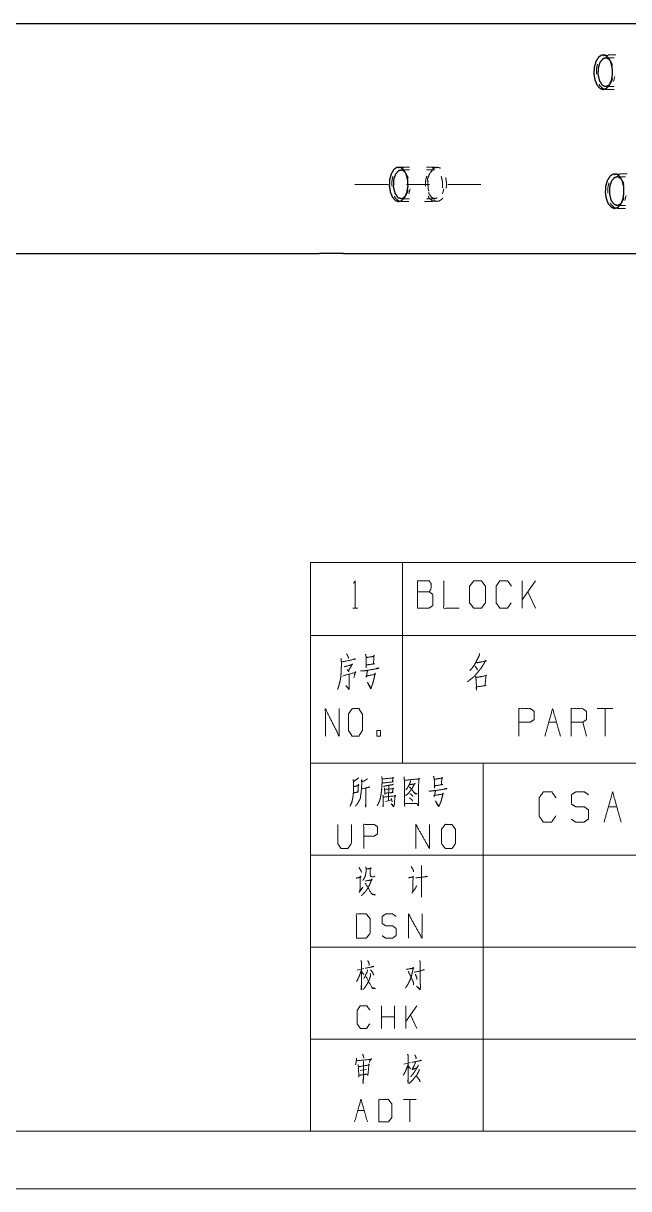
# Model space of a CAD drawing. Header units: millimetres. Extents: x 0 to 420, y 0 to 297.
# Drawn here: x 210 to 262.7, y 0 to 101.3 of the extents above; entities that cross this region are included whole.
import ezdxf

# ---------------------------------------------------------------- set-up
doc = ezdxf.new("R2010")
doc.units = ezdxf.units.MM
doc.layers.add('1', color=7, linetype='Continuous', true_color=0xffffff)

msp = doc.modelspace()

# ---------------------------------------------------------------- linework, layer by layer
at = {"layer": '1', "color": 30, "linetype": 'Continuous', "lineweight": 25}
for p, q in [((106.23, 101.33), (235.77, 101.33)), ((237.87, 101.33), (265.9, 101.33)), ((106.23, 81.33), (235.77, 81.33)), ((237.87, 81.33), (276.79, 81.33))]:
    msp.add_line(p, q, dxfattribs=at)
at = {"layer": '1', "color": 43, "linetype": 'Continuous', "lineweight": 18}
for p, q in [((261.4, 98.33), (260.66, 98.33)), ((261.56, 98.58), (260.87, 98.58)), ((261.02, 98.18), (260.99, 98.22)), ((261.11, 98.03), (261.08, 98.08)), ((261.45, 96.7), (261.34, 96.26)), ((260.66, 95.83), (261.4, 95.83)), ((261.4, 95.58), (260.66, 95.58)), ((260.99, 95.94), (261.02, 95.99)), ((261.08, 96.09), (261.11, 96.13)), ((242.87, 88.83), (243.6, 88.83)), ((243.6, 88.58), (242.87, 88.58)), ((243.22, 88.43), (243.19, 88.47)), ((243.31, 88.28), (243.28, 88.33)), ((245.07, 88.83), (245.8, 88.83)), ((245.8, 88.58), (245.07, 88.58)), ((245.39, 88.33), (245.36, 88.28)), ((245.48, 88.47), (245.45, 88.43)), ((262.55, 88.24), (261.87, 88.24)), ((246.47, 87.55), (246.46, 87.04)), ((262.39, 87.99), (261.66, 87.99)), ((262.01, 87.84), (261.98, 87.88)), ((262.1, 87.69), (262.07, 87.74)), ((243.19, 86.19), (243.22, 86.24)), ((243.28, 86.34), (243.31, 86.38)), ((243.54, 86.51), (243.65, 86.95)), ((245.36, 86.38), (245.39, 86.34)), ((245.45, 86.24), (245.48, 86.19)), ((246.47, 86.51), (246.59, 86.95)), ((262.45, 86.36), (262.33, 85.92)), ((242.87, 86.08), (243.6, 86.08)), ((242.87, 85.83), (243.55, 85.83)), ((244.91, 85.83), (245.59, 85.83)), ((245.07, 86.08), (245.8, 86.08)), ((261.66, 85.49), (262.39, 85.49)), ((262.39, 85.24), (261.66, 85.24)), ((261.98, 85.6), (262.01, 85.65)), ((262.07, 85.75), (262.1, 85.79))]:
    msp.add_line(p, q, dxfattribs=at)
at = {"layer": '1', "color": 252, "linetype": 'Continuous', "lineweight": 18}
for p, q in [((238.85, 87.33), (241.74, 87.33)), ((243.33, 87.33), (245.34, 87.33)), ((246.92, 87.33), (249.81, 87.33))]:
    msp.add_line(p, q, dxfattribs=at)
at = {"layer": '1', "color": 95, "linetype": 'Continuous', "lineweight": 18}
for p, q in [((235, 54.46), (243, 54.46)), ((235, 54.46), (235, 48.11)), ((243, 54.46), (243, 48.11)), ((243, 54.46), (283, 54.46)), ((254.57, 52.85), (253.41, 51.2)), ((253.41, 50.48), (253.41, 52.85)), ((254.57, 50.48), (253.9, 51.9)), ((238.67, 50.48), (239.09, 50.48)), ((235, 48.11), (243, 48.11)), ((235, 48.11), (235, 37)), ((243, 48.11), (243, 37)), ((243, 48.11), (283, 48.11)), ((261.28, 41.74), (259.94, 41.74)), ((260.61, 41.74), (260.61, 39.36)), ((255.72, 40.56), (256.39, 40.56)), ((259, 39.36), (258.67, 40.56)), ((235, 37), (243, 37)), ((243, 37), (283, 37)), ((241.79, 35.05), (241.78, 33.74)), ((241.5, 33.66), (242.04, 33.81)), ((260.9, 33.21), (261.64, 33.21)), ((239.62, 19.15), (239.06, 19.01)), ((239.43, 18.9), (239.63, 18.63)), ((241.17, 13.94), (241.17, 15.91)), ((242.28, 13.94), (242.28, 15.91)), ((244.25, 15.91), (243.29, 14.54)), ((243.29, 13.94), (243.29, 15.91)), ((242.28, 14.94), (241.17, 14.94)), ((244.25, 13.94), (243.7, 15.12)), ((239.32, 10.28), (239.85, 10.36)), ((243.7, 10.96), (243.12, 10.84)), ((243.49, 10.67), (243.68, 10.43)), ((244.18, 7.77), (243.07, 7.77)), ((243.62, 7.77), (243.62, 5.8)), ((239.1, 6.79), (239.66, 6.79))]:
    msp.add_line(p, q, dxfattribs=at)
at = {"layer": '1', "color": 132, "linetype": 'Continuous', "lineweight": 18}
for p, q in [((235, 37), (235, 5)), ((235, 37), (415, 37)), ((250, 37), (250, 5)), ((235, 29), (415, 29)), ((235, 21), (285, 21)), ((235, 13), (285, 13)), ((25, 5), (415, 5)), ((235, 5), (415, 5)), ((0, 0), (420, 0))]:
    msp.add_line(p, q, dxfattribs=at)
at = {"layer": '1', "color": 30, "linetype": 'Continuous', "lineweight": 25}
for points, knots in [([(235.77, 101.33), (236.59, 101.33), (237.87, 101.33)], [0, 0, 0.388197, 1, 1]), ([(260.31, 98.56), (260.61, 98.56), (260.89, 98.35), (261.11, 97.98), (261.24, 97.48), (261.27, 96.93), (261.18, 96.4), (261, 95.97), (260.74, 95.68), (260.45, 95.58), (260.15, 95.69), (259.9, 95.99), (259.72, 96.43), (259.64, 96.96), (259.67, 97.51), (259.81, 98), (260.03, 98.37), (260.31, 98.56)], [0, 0, 0.040601, 0.087347, 0.146182, 0.215544, 0.289902, 0.362301, 0.426316, 0.478232, 0.520253, 0.562618, 0.61522, 0.679833, 0.752524, 0.826785, 0.895683, 0.953835, 1, 1]), ([(261, 98.17), (260.71, 98.33), (260.41, 98.24), (260.16, 97.92), (260.01, 97.43), (259.99, 96.87)], [0, 0, 0.156674, 0.304448, 0.496222, 0.736957, 1, 1]), ([(259.99, 96.87), (260.13, 96.32), (260.38, 95.95), (260.7, 95.84), (261.02, 96.01)], [0, 0, 0.329087, 0.592702, 0.79078, 1, 1]), ([(242.51, 88.81), (242.81, 88.81), (243.09, 88.6), (243.31, 88.23), (243.44, 87.73), (243.47, 87.18), (243.38, 86.65), (243.2, 86.22), (242.94, 85.93), (242.65, 85.83), (242.35, 85.94), (242.1, 86.24), (241.92, 86.68), (241.84, 87.21), (241.87, 87.76), (242.01, 88.25), (242.23, 88.62), (242.51, 88.81)], [0, 0, 0.040601, 0.087347, 0.146182, 0.215544, 0.289904, 0.362301, 0.426316, 0.478231, 0.520253, 0.562618, 0.615221, 0.679834, 0.752524, 0.826784, 0.895683, 0.953835, 1, 1]), ([(243.25, 88.37), (242.95, 88.57), (242.64, 88.51), (242.37, 88.2), (242.21, 87.7), (242.19, 87.12)], [0, 0, 0.163669, 0.309399, 0.496985, 0.736315, 1, 1]), ([(261.31, 88.22), (261.61, 88.22), (261.89, 88.01), (262.11, 87.64), (262.24, 87.14), (262.26, 86.59), (262.18, 86.06), (261.99, 85.62), (261.74, 85.34), (261.44, 85.24), (261.15, 85.35), (260.89, 85.65), (260.71, 86.09), (260.63, 86.62), (260.66, 87.17), (260.8, 87.66), (261.03, 88.03), (261.31, 88.22)], [0, 0, 0.040601, 0.087347, 0.146182, 0.215543, 0.289903, 0.362302, 0.426316, 0.478231, 0.520253, 0.562618, 0.615221, 0.679835, 0.752524, 0.826785, 0.895684, 0.953835, 1, 1]), ([(261.99, 87.83), (261.7, 87.99), (261.4, 87.9), (261.15, 87.58), (261, 87.09), (260.99, 86.53)], [0, 0, 0.156674, 0.304448, 0.496222, 0.736957, 1, 1]), ([(242.19, 87.12), (242.33, 86.56), (242.6, 86.18), (242.93, 86.09), (243.25, 86.3)], [0, 0, 0.328615, 0.589154, 0.784908, 1, 1]), ([(260.99, 86.53), (261.12, 85.98), (261.38, 85.61), (261.7, 85.5), (262.01, 85.67)], [0, 0, 0.329089, 0.5927, 0.79078, 1, 1]), ([(237.87, 81.33), (237.31, 81.33), (235.77, 81.33)], [0, 0, 0.26591, 1, 1])]:
    msp.add_open_spline(points, degree=1, knots=knots, dxfattribs=at)
at = {"layer": '1', "color": 43, "linetype": 'Continuous', "lineweight": 18}
for points, knots in [([(260.45, 98.5), (260.56, 98.57), (260.88, 98.53)], [0, 0, 0.283951, 1, 1]), ([(259.86, 96.91), (259.88, 97.47), (259.96, 97.79)], [0, 0, 0.629439, 1, 1]), ([(261.25, 97.66), (261.21, 97.83), (261, 98.17)], [0, 0, 0.300273, 1, 1]), ([(261.02, 96.01), (261.22, 96.37), (261.26, 96.53)], [0, 0, 0.709748, 1, 1]), ([(260.78, 95.6), (260.77, 95.6), (260.45, 95.64), (260.17, 95.89), (260.09, 96.05)], [0, 0, 0.012519, 0.370549, 0.801555, 1, 1]), ([(243.08, 88.78), (242.76, 88.82), (242.65, 88.75)], [0, 0, 0.716049, 1, 1]), ([(243.47, 87.88), (243.47, 87.92), (243.25, 88.37)], [0, 0, 0.083607, 1, 1]), ([(245.15, 87.63), (245.19, 87.88), (245.36, 88.29), (245.59, 88.52)], [0, 0, 0.250278, 0.68434, 1, 1]), ([(246.31, 88.73), (246.02, 88.83), (245.72, 88.74), (245.52, 88.51)], [0, 0, 0.337991, 0.674145, 1, 1]), ([(246.01, 88.78), (245.69, 88.82), (245.59, 88.75)], [0, 0, 0.716049, 1, 1]), ([(261.44, 88.16), (261.55, 88.23), (261.87, 88.19)], [0, 0, 0.283943, 1, 1]), ([(242.16, 88.04), (242.08, 87.72), (242.06, 87.16)], [0, 0, 0.370561, 1, 1]), ([(245.1, 88.04), (245.01, 87.72), (244.99, 87.16)], [0, 0, 0.370561, 1, 1]), ([(245.22, 87.65), (245.2, 87.49), (245.22, 86.94), (245.28, 86.74)], [0, 0, 0.180773, 0.775657, 1, 1]), ([(246.36, 88.05), (246.36, 88.03), (246.47, 87.55)], [0, 0, 0.037618, 1, 1]), ([(246.8, 87.01), (246.82, 87.46), (246.75, 87.93)], [0, 0, 0.479808, 1, 1]), ([(260.85, 86.57), (260.87, 87.13), (260.95, 87.45)], [0, 0, 0.629437, 1, 1]), ([(262.25, 87.32), (262.2, 87.49), (261.99, 87.83)], [0, 0, 0.300279, 1, 1]), ([(242.29, 86.3), (242.37, 86.14), (242.65, 85.89), (242.97, 85.85), (242.98, 85.85)], [0, 0, 0.198444, 0.629448, 0.987478, 1, 1]), ([(243.25, 86.3), (243.47, 86.75), (243.47, 86.79)], [0, 0, 0.916413, 1, 1]), ([(245.23, 86.3), (245.3, 86.14), (245.59, 85.89), (245.91, 85.85), (245.92, 85.85)], [0, 0, 0.198444, 0.629448, 0.987478, 1, 1]), ([(246, 86.17), (245.85, 86.09), (245.57, 86.16), (245.33, 86.44), (245.26, 86.62)], [0, 0, 0.166267, 0.44858, 0.804878, 1, 1]), ([(246.15, 85.86), (246.43, 86.05), (246.5, 86.15)], [0, 0, 0.738643, 1, 1]), ([(262.01, 85.67), (262.21, 86.02), (262.25, 86.19)], [0, 0, 0.709757, 1, 1]), ([(245.72, 85.96), (245.85, 85.86), (246.15, 85.86)], [0, 0, 0.350378, 1, 1]), ([(261.77, 85.26), (261.76, 85.26), (261.45, 85.29), (261.16, 85.55), (261.08, 85.71)], [0, 0, 0.012522, 0.37055, 0.801552, 1, 1])]:
    msp.add_open_spline(points, degree=1, knots=knots, dxfattribs=at)
at = {"layer": '1', "color": 95, "linetype": 'Continuous', "lineweight": 18}
for points, knots in [([(238.74, 52.65), (238.88, 52.85), (238.88, 50.48)], [0, 0, 0.093491, 1, 1]), ([(244.3, 51.9), (244.3, 52.85), (245.31, 52.85), (245.47, 52.63), (245.47, 52.15), (245.31, 51.9), (244.3, 51.9), (244.3, 50.48), (245.29, 50.48), (245.62, 50.7), (245.62, 51.68), (245.31, 51.9)], [0, 0, 0.115917, 0.238846, 0.272468, 0.330427, 0.366584, 0.489512, 0.663388, 0.78416, 0.833484, 0.952452, 1, 1]), ([(246.58, 52.85), (246.58, 50.48), (247.92, 50.48)], [0, 0, 0.638733, 1, 1]), ([(249.19, 50.48), (249.86, 50.48), (250.2, 50.95), (250.2, 52.38), (249.86, 52.85), (249.19, 52.85), (248.83, 52.38), (248.83, 50.95), (249.19, 50.48)], [0, 0, 0.102684, 0.191619, 0.409477, 0.498411, 0.601095, 0.691619, 0.909477, 1, 1]), ([(252.45, 50.95), (252.12, 50.48), (251.46, 50.48), (251.13, 50.95), (251.13, 52.38), (251.46, 52.85), (252.14, 52.85), (252.47, 52.38)], [0, 0, 0.11457, 0.243368, 0.357935, 0.638584, 0.753151, 0.88543, 1, 1]), ([(237.64, 46.1), (237.67, 45.8), (237.67, 45.4), (237.66, 45.05), (237.63, 44.58), (237.58, 44.23), (237.45, 43.73), (237.39, 43.53), (237.34, 43.4)], [0, 0, 0.110092, 0.256085, 0.383957, 0.5577, 0.686593, 0.874746, 0.95125, 1, 1]), ([(237.69, 45.8), (238.9, 46.05), (238.83, 46.08), (238.69, 46)], [0, 0, 0.844337, 0.890571, 1, 1]), ([(237.91, 45.37), (238.63, 45.58), (238.63, 45.62), (238.28, 45.02), (238.33, 44.93), (238.18, 45.15)], [0, 0, 0.399217, 0.42587, 0.794862, 0.853779, 1, 1]), ([(238.13, 46.5), (238.24, 46.3), (238.28, 46.2), (238.3, 46.1)], [0, 0, 0.518666, 0.769903, 1, 1]), ([(239.78, 46.47), (239.84, 46.18), (239.84, 45.3), (239.84, 45.53), (240.59, 45.65), (240.47, 45.65), (240.5, 46.28), (240.51, 46.38), (240.54, 46.3), (240.43, 46.28), (239.84, 46.18)], [0, 0, 0.080215, 0.309219, 0.368106, 0.567901, 0.600755, 0.764536, 0.791028, 0.812305, 0.841788, 1, 1]), ([(249.44, 45.75), (249.5, 45.73), (250.29, 45.9), (250.24, 45.95), (250.1, 45.7), (249.94, 45.43), (249.78, 45.2), (249.6, 44.98), (249.41, 44.75), (249.2, 44.52), (248.97, 44.33), (248.79, 44.2), (248.65, 44.08)], [0, 0, 0.0171, 0.254607, 0.275861, 0.359626, 0.452276, 0.532639, 0.616084, 0.702807, 0.792986, 0.881826, 0.944957, 1, 1]), ([(249.69, 46.53), (249.67, 46.35), (249.46, 45.95), (249.34, 45.7), (249.2, 45.48), (249.02, 45.23), (248.84, 45.05)], [0, 0, 0.101776, 0.36375, 0.525156, 0.678923, 0.856077, 1, 1]), ([(237.77, 44.58), (238.91, 44.9), (238.9, 44.98), (238.77, 44.45)], [0, 0, 0.658858, 0.701264, 1, 1]), ([(238.35, 44.73), (238.36, 43.8), (238.36, 43.53), (238.35, 43.4), (238.07, 43.75), (238.33, 43.45)], [0, 0, 0.42491, 0.551214, 0.609076, 0.815631, 1, 1]), ([(239.35, 45.02), (239.56, 45.02), (239.96, 45.08), (240.97, 45.25), (240.86, 45.28), (240.7, 45.23)], [0, 0, 0.106701, 0.321702, 0.85493, 0.913855, 1, 1]), ([(239.95, 45.08), (239.84, 44.48), (239.81, 44.58), (240.64, 44.73), (240.59, 44.83), (240.59, 44.73), (240.5, 44.3), (240.43, 44.03), (240.36, 43.8), (240.29, 43.63), (240.25, 43.5), (240.22, 43.48), (239.93, 44.05), (240.23, 43.53)], [0, 0, 0.140876, 0.165081, 0.360229, 0.385754, 0.40885, 0.509385, 0.574531, 0.629565, 0.672502, 0.70335, 0.712616, 0.860567, 1, 1]), ([(249.25, 45.48), (249.28, 45.45), (249.48, 45.23), (249.5, 45.1), (249.43, 45.28)], [0, 0, 0.066034, 0.519579, 0.712126, 1, 1]), ([(249.34, 44.58), (249.37, 44.5), (249.41, 43.88), (249.43, 43.8), (249.43, 43.35), (249.41, 43.55), (249.41, 43.63), (250.27, 43.75), (250.17, 43.75), (250.26, 44.68), (250.29, 44.63), (250.24, 44.6), (249.39, 44.45)], [0, 0, 0.018828, 0.160989, 0.178489, 0.280681, 0.326276, 0.343309, 0.542028, 0.566109, 0.777127, 0.791032, 0.804344, 1, 1]), ([(236.28, 39.36), (236.28, 41.74), (237.47, 39.36), (237.47, 41.74)], [0, 0, 0.320621, 0.679379, 1, 1]), ([(238.6, 39.36), (239.2, 39.36), (239.5, 39.84), (239.5, 41.26), (239.2, 41.74), (238.6, 41.74), (238.29, 41.26), (238.29, 39.84), (238.6, 39.36)], [0, 0, 0.094594, 0.183574, 0.409674, 0.498654, 0.593248, 0.683574, 0.909674, 1, 1]), ([(253.11, 39.36), (253.11, 41.74), (254.11, 41.74), (254.45, 41.51), (254.45, 40.79), (254.1, 40.56), (253.11, 40.56)], [0, 0, 0.401146, 0.571314, 0.639588, 0.762043, 0.832817, 1, 1]), ([(257.66, 39.36), (257.66, 41.74), (258.67, 41.74), (259, 41.51), (259, 40.79), (258.67, 40.56), (257.66, 40.56)], [0, 0, 0.400952, 0.571034, 0.639278, 0.761674, 0.829918, 1, 1]), ([(240.77, 39.36), (241.07, 39.36), (241.07, 39.84), (240.77, 39.84), (240.77, 39.36)], [0, 0, 0.192791, 0.5, 0.692791, 1, 1]), ([(239.2, 35.73), (239.14, 35.69), (238.72, 35.4), (238.69, 35.58), (238.73, 35.4), (238.73, 34.83), (238.72, 34.47), (238.7, 34.23), (238.67, 33.99), (238.62, 33.77), (238.56, 33.55), (238.48, 33.39), (238.42, 33.26)], [0, 0, 0.024363, 0.186803, 0.243942, 0.302154, 0.485023, 0.597668, 0.675195, 0.753199, 0.825098, 0.898191, 0.953346, 1, 1]), ([(239.94, 35.64), (239.69, 35.47), (239.45, 35.4), (239.42, 35.58), (239.45, 35.31), (239.44, 35.05), (239.42, 34.76), (239.4, 34.52), (239.37, 34.3), (239.34, 34.05), (239.3, 33.88), (239.22, 33.74), (239.14, 33.59), (239.06, 33.46), (238.98, 33.35), (238.9, 33.26)], [0, 0, 0.096323, 0.172941, 0.229419, 0.31342, 0.396988, 0.487497, 0.564126, 0.634338, 0.711439, 0.768976, 0.817389, 0.871907, 0.92032, 0.962889, 1, 1]), ([(241.2, 35.84), (241.21, 35.64), (241.21, 35.29), (241.2, 34.96), (241.18, 34.74), (241.15, 34.45), (241.11, 34.21), (241.06, 33.94), (241, 33.74), (240.92, 33.55), (240.79, 33.3)], [0, 0, 0.076501, 0.212087, 0.339339, 0.424292, 0.535104, 0.630036, 0.733301, 0.813244, 0.895184, 1, 1]), ([(241.25, 35.62), (242.21, 35.73), (242.17, 35.78), (242.12, 35.38), (242.2, 35.38), (241.23, 35.27)], [0, 0, 0.39108, 0.416924, 0.577585, 0.60892, 1, 1]), ([(243.12, 35.8), (243.15, 35.51), (243.18, 33.24), (243.17, 33.48), (244.27, 33.48), (244.2, 33.5), (244.04, 33.48)], [0, 0, 0.069512, 0.617083, 0.675676, 0.942511, 0.962039, 1, 1]), ([(243.17, 35.51), (244.48, 35.64), (244.43, 35.71), (244.4, 35.51), (244.38, 33.52), (244.37, 33.3), (244.26, 33.48)], [0, 0, 0.32813, 0.348326, 0.398409, 0.893176, 0.948286, 1, 1]), ([(243.68, 35.49), (243.68, 35.38), (243.54, 35.05), (243.37, 34.78), (243.29, 34.67)], [0, 0, 0.119857, 0.510439, 0.853216, 1, 1]), ([(245.69, 35.86), (245.76, 35.6), (245.76, 34.83), (245.76, 35.03), (246.51, 35.14), (246.38, 35.14), (246.41, 35.69), (246.43, 35.78), (246.46, 35.71), (246.35, 35.69), (245.76, 35.6)], [0, 0, 0.076615, 0.294118, 0.350048, 0.563217, 0.598361, 0.753969, 0.779212, 0.799823, 0.831203, 1, 1]), ([(238.76, 34.41), (238.8, 34.43), (239.15, 34.5), (239.11, 34.47), (239.15, 35.16), (239.19, 35.07), (238.75, 34.96)], [0, 0, 0.022681, 0.239273, 0.269981, 0.676983, 0.732557, 1, 1]), ([(239.44, 34.78), (240.14, 34.92), (240.09, 34.94), (240.01, 34.89)], [0, 0, 0.834819, 0.895271, 1, 1]), ([(239.79, 34.83), (239.79, 33.19), (239.78, 33.3), (239.79, 33.48)], [0, 0, 0.849785, 0.907773, 1, 1]), ([(242.2, 35.18), (242.15, 35.14), (241.76, 35.07), (241.54, 35.03), (241.34, 34.98)], [0, 0, 0.07226, 0.516589, 0.766867, 1, 1]), ([(241.42, 34.87), (241.43, 34.72), (241.46, 34.27), (241.45, 34.39), (242.18, 34.45), (242.12, 34.45), (242.17, 34.85), (242.2, 34.78), (241.43, 34.72)], [0, 0, 0.056492, 0.217482, 0.258029, 0.525926, 0.548635, 0.694164, 0.720796, 1, 1]), ([(243.6, 35.16), (243.66, 35.14), (244.1, 35.2), (244.06, 35.27), (243.85, 34.85), (243.7, 34.63), (243.56, 34.45), (243.42, 34.3), (243.26, 34.19)], [0, 0, 0.033928, 0.260451, 0.302015, 0.540804, 0.679359, 0.795007, 0.902031, 1, 1]), ([(243.57, 34.92), (243.62, 34.92), (244.1, 34.34), (244.27, 34.34), (244.1, 34.39), (244.02, 34.43)], [0, 0, 0.037884, 0.645156, 0.784053, 0.927468, 1, 1]), ([(245.27, 34.58), (245.48, 34.58), (245.88, 34.63), (246.88, 34.78), (246.77, 34.8), (246.61, 34.76)], [0, 0, 0.107045, 0.322389, 0.855631, 0.914429, 1, 1]), ([(245.87, 34.63), (245.76, 34.1), (245.72, 34.19), (246.55, 34.32), (246.51, 34.41), (246.51, 34.32), (246.41, 33.94), (246.35, 33.7), (246.27, 33.5), (246.21, 33.35), (246.16, 33.24), (246.13, 33.22), (245.85, 33.72), (246.15, 33.26)], [0, 0, 0.136367, 0.159976, 0.371153, 0.396349, 0.418608, 0.516111, 0.579315, 0.633124, 0.675136, 0.705359, 0.714999, 0.861275, 1, 1]), ([(256.33, 32.41), (255.96, 31.88), (255.24, 31.88), (254.87, 32.41), (254.87, 33.98), (255.24, 34.5), (255.98, 34.5), (256.35, 33.98)], [0, 0, 0.114568, 0.243368, 0.357936, 0.638584, 0.753151, 0.885432, 1, 1]), ([(257.68, 32.13), (258.05, 31.88), (258.81, 31.88), (259.18, 32.16), (259.18, 32.93), (258.81, 33.21), (258.07, 33.21), (257.68, 33.45), (257.68, 34.26), (258.07, 34.5), (258.81, 34.5), (259.18, 34.26)], [0, 0, 0.068036, 0.184054, 0.254519, 0.372335, 0.4428, 0.555844, 0.62637, 0.748394, 0.818921, 0.931965, 1, 1]), ([(260.53, 31.88), (261.27, 34.5), (262.01, 31.88)], [0, 0, 0.500001, 1, 1]), ([(241.29, 34.23), (241.31, 34.03), (241.32, 33.52), (241.31, 33.19), (241.29, 33.28), (241.32, 33.5)], [0, 0, 0.147471, 0.523365, 0.768668, 0.835023, 1, 1]), ([(241.32, 34.05), (242.39, 34.16), (242.35, 34.23), (242.34, 34.12), (242.29, 33.61), (242.28, 33.41), (242.21, 33.19), (242.01, 33.48), (242.23, 33.26)], [0, 0, 0.374083, 0.399749, 0.43883, 0.61759, 0.687459, 0.767887, 0.891105, 1, 1]), ([(242, 33.94), (242.06, 33.77), (242.09, 33.63)], [0, 0, 0.579215, 1, 1]), ([(243.59, 33.99), (243.79, 33.83), (243.88, 33.72)], [0, 0, 0.637944, 1, 1]), ([(243.65, 34.36), (243.82, 34.21), (243.9, 34.1)], [0, 0, 0.630834, 1, 1]), ([(237.36, 31.68), (237.36, 30), (237.64, 29.58), (238.23, 29.58), (238.54, 30), (238.54, 31.68)], [0, 0, 0.33715, 0.438599, 0.557782, 0.66285, 1, 1]), ([(239.62, 29.58), (239.62, 31.68), (240.51, 31.68), (240.81, 31.48), (240.81, 30.84), (240.49, 30.64), (239.62, 30.64)], [0, 0, 0.401145, 0.571312, 0.639588, 0.762043, 0.832818, 1, 1]), ([(244.15, 29.58), (244.15, 31.68), (245.33, 29.58), (245.33, 31.68)], [0, 0, 0.317575, 0.682425, 1, 1]), ([(246.71, 29.58), (247.3, 29.58), (247.59, 30), (247.59, 31.26), (247.3, 31.68), (246.71, 31.68), (246.39, 31.26), (246.39, 30), (246.71, 29.58)], [0, 0, 0.102684, 0.19162, 0.409478, 0.498414, 0.601098, 0.69162, 0.909478, 1, 1]), ([(239.2, 27.94), (239.39, 27.63), (239.42, 27.5)], [0, 0, 0.726452, 1, 1]), ([(239.81, 27.98), (239.82, 27.78), (239.82, 27.56), (239.79, 27.37), (239.75, 27.17), (239.68, 27.03), (239.62, 26.92), (239.54, 26.81)], [0, 0, 0.161539, 0.340478, 0.503498, 0.668955, 0.787647, 0.890428, 1, 1]), ([(239.84, 27.81), (240.26, 27.85), (240.23, 27.92), (240.18, 27.74), (240.18, 27.59), (240.18, 27.3), (240.2, 27.23), (240.23, 27.17), (240.29, 27.14), (240.37, 27.12), (240.48, 27.12), (240.54, 27.14), (240.59, 27.19)], [0, 0, 0.256861, 0.301243, 0.412007, 0.505689, 0.679669, 0.720918, 0.765306, 0.805452, 0.854617, 0.920845, 0.960991, 1, 1]), ([(243.74, 28.03), (243.93, 27.7), (243.96, 27.56)], [0, 0, 0.736529, 1, 1]), ([(244.63, 28.09), (244.65, 27.94), (244.65, 25.36), (244.63, 25.53), (244.65, 25.75)], [0, 0, 0.049515, 0.872926, 0.929447, 1, 1]), ([(238.96, 27.01), (239.39, 27.1), (239.32, 27.19), (239.31, 27.01), (239.29, 25.84), (239.21, 25.75), (239.54, 26.22)], [0, 0, 0.167422, 0.209474, 0.278414, 0.733408, 0.779231, 1, 1]), ([(239.75, 26.75), (240.35, 26.86), (240.31, 26.92), (240.17, 26.53), (240.09, 26.35), (240.01, 26.2), (239.89, 26), (239.75, 25.82), (239.6, 25.67), (239.5, 25.55), (239.4, 25.49)], [0, 0, 0.254941, 0.288363, 0.462053, 0.541623, 0.612966, 0.709673, 0.80267, 0.888733, 0.952733, 1, 1]), ([(239.73, 26.55), (239.76, 26.55), (240.34, 25.58), (240.63, 25.55), (240.34, 25.62), (240.26, 25.71)], [0, 0, 0.016597, 0.617583, 0.775731, 0.937327, 1, 1]), ([(243.51, 27.03), (243.94, 27.12), (243.91, 27.17), (243.88, 25.8), (243.82, 25.71), (244.24, 26.33)], [0, 0, 0.163595, 0.183435, 0.685805, 0.725489, 1, 1]), ([(244.15, 27.03), (245.16, 27.14), (245.1, 27.17), (244.97, 27.12)], [0, 0, 0.837047, 0.891364, 1, 1]), ([(238.98, 21.79), (239.85, 21.79), (240.17, 22.21), (240.17, 23.47), (239.85, 23.89), (238.98, 23.89), (238.98, 21.79)], [0, 0, 0.142136, 0.227161, 0.43179, 0.516816, 0.658952, 1, 1]), ([(241.23, 21.99), (241.52, 21.79), (242.13, 21.79), (242.43, 22.01), (242.43, 22.63), (242.13, 22.85), (241.54, 22.85), (241.23, 23.05), (241.23, 23.69), (241.54, 23.89), (242.13, 23.89), (242.43, 23.69)], [0, 0, 0.068036, 0.184055, 0.254519, 0.372335, 0.4428, 0.555844, 0.62637, 0.748394, 0.81892, 0.931964, 1, 1]), ([(243.51, 21.79), (243.51, 23.89), (244.69, 21.79), (244.69, 23.89)], [0, 0, 0.317575, 0.682425, 1, 1]), ([(239.37, 19.83), (239.44, 19.71), (239.41, 19.75), (239.41, 17.31), (239.38, 17.45), (239.41, 17.66)], [0, 0, 0.048142, 0.065074, 0.880813, 0.930182, 1, 1]), ([(239.75, 19.17), (240.49, 19.32), (240.44, 19.34), (240.36, 19.29)], [0, 0, 0.838754, 0.907252, 1, 1]), ([(239.97, 19.83), (240.06, 19.65), (240.09, 19.52), (240.09, 19.4)], [0, 0, 0.449924, 0.728677, 1, 1]), ([(243.33, 19.07), (243.98, 19.19), (243.93, 19.25), (243.89, 19.01), (243.83, 18.76), (243.77, 18.49), (243.65, 18.16), (243.52, 17.89), (243.51, 17.85), (243.39, 17.66), (243.25, 17.45)], [0, 0, 0.244428, 0.272774, 0.366789, 0.461906, 0.564547, 0.695473, 0.807142, 0.823507, 0.905515, 1, 1]), ([(244.5, 19.85), (244.53, 19.63), (244.53, 18.05), (244.55, 17.54), (244.53, 17.33), (244.52, 17.29), (244.2, 17.62), (244.52, 17.33)], [0, 0, 0.066217, 0.519982, 0.669307, 0.729162, 0.741827, 0.875056, 1, 1]), ([(239.41, 19.01), (239.32, 18.72), (239.22, 18.47), (239.12, 18.24), (239, 18.03)], [0, 0, 0.285939, 0.539663, 0.775435, 1, 1]), ([(240.2, 18.72), (240.22, 18.55), (240.13, 18.26), (240.04, 18.03), (239.94, 17.85), (239.76, 17.56), (239.66, 17.43), (239.53, 17.31)], [0, 0, 0.103476, 0.291956, 0.443856, 0.576191, 0.787107, 0.887318, 1, 1]), ([(239.94, 19.03), (239.92, 18.86), (239.78, 18.57), (239.68, 18.36), (239.62, 18.28)], [0, 0, 0.201933, 0.596284, 0.876828, 1, 1]), ([(239.81, 18.43), (239.85, 18.38), (240.36, 17.43), (240.64, 17.41), (240.38, 17.47), (240.3, 17.56)], [0, 0, 0.033497, 0.633662, 0.788434, 0.938664, 1, 1]), ([(240.22, 19.03), (240.39, 18.8), (240.44, 18.69), (240.49, 18.57)], [0, 0, 0.535199, 0.744449, 1, 1]), ([(243.48, 18.92), (243.87, 18.12), (243.95, 17.89), (243.96, 17.74)], [0, 0, 0.70022, 0.886543, 1, 1]), ([(244.01, 18.84), (244.05, 18.82), (244.9, 19.03), (244.84, 19.05), (244.78, 19.01)], [0, 0, 0.045965, 0.873307, 0.932104, 1, 1]), ([(244.11, 18.65), (244.24, 18.34), (244.25, 18.2)], [0, 0, 0.698424, 1, 1]), ([(240.14, 14.34), (239.87, 13.94), (239.32, 13.94), (239.05, 14.34), (239.05, 15.52), (239.32, 15.91), (239.88, 15.91), (240.16, 15.52)], [0, 0, 0.114569, 0.243366, 0.357935, 0.638584, 0.753153, 0.885431, 1, 1]), ([(238.98, 11.36), (238.98, 11.17), (238.93, 10.88), (238.9, 10.78)], [0, 0, 0.316024, 0.817546, 1, 1]), ([(238.98, 11.13), (240.3, 11.25), (240.27, 11.32), (240.1, 10.99)], [0, 0, 0.748923, 0.787787, 1, 1]), ([(239.51, 11.71), (239.6, 11.5), (239.63, 11.36)], [0, 0, 0.60334, 1, 1]), ([(243.43, 11.69), (243.49, 11.59), (243.48, 11.61), (243.48, 9.16), (243.46, 9.35), (243.48, 9.56)], [0, 0, 0.039885, 0.048389, 0.86771, 0.930393, 1, 1]), ([(243.81, 10.99), (244.63, 11.15), (244.57, 11.17), (244.46, 11.11)], [0, 0, 0.811187, 0.871426, 1, 1]), ([(244.06, 11.65), (244.16, 11.44), (244.18, 11.36), (244.16, 11.3)], [0, 0, 0.609647, 0.831592, 1, 1]), ([(239.12, 10.8), (239.15, 10.61), (239.2, 9.7), (239.19, 9.87), (239.92, 9.95), (239.83, 9.97), (239.67, 9.93)], [0, 0, 0.083431, 0.487204, 0.560752, 0.886551, 0.926463, 1, 1]), ([(239.92, 9.95), (239.98, 9.85), (240.07, 10.84), (240.1, 10.76), (239.17, 10.61)], [0, 0, 0.055629, 0.522276, 0.563362, 1, 1]), ([(239.57, 11.07), (239.6, 11.03), (239.58, 9.14), (239.55, 9.33), (239.58, 9.56)], [0, 0, 0.021551, 0.822258, 0.902418, 1, 1]), ([(243.49, 10.82), (243.36, 10.49), (243.26, 10.24), (243.17, 10.05), (243.05, 9.87)], [0, 0, 0.339096, 0.594725, 0.790666, 1, 1]), ([(244.46, 10.36), (244.41, 10.22), (244.24, 9.89), (244.06, 9.68), (243.87, 9.45), (243.71, 9.29), (243.58, 9.16)], [0, 0, 0.100504, 0.349351, 0.529547, 0.726521, 0.879827, 1, 1]), ([(244.35, 10.78), (244.34, 10.67), (244.16, 10.36), (244.15, 10.34), (244.02, 10.14), (243.87, 9.93), (243.71, 9.74)], [0, 0, 0.084867, 0.374487, 0.395069, 0.594277, 0.800098, 1, 1]), ([(244.11, 11.01), (244.09, 10.88), (243.84, 10.38), (243.81, 10.36), (244.27, 10.51)], [0, 0, 0.104845, 0.570656, 0.600711, 1, 1]), ([(244.18, 9.81), (244.47, 9.45), (244.53, 9.29), (244.44, 9.49)], [0, 0, 0.533337, 0.737998, 1, 1]), ([(238.82, 5.8), (239.38, 7.77), (239.94, 5.8)], [0, 0, 0.500001, 1, 1]), ([(240.94, 5.8), (241.76, 5.8), (242.06, 6.19), (242.06, 7.37), (241.76, 7.77), (240.94, 7.77), (240.94, 5.8)], [0, 0, 0.142137, 0.227162, 0.431791, 0.516816, 0.658952, 1, 1])]:
    msp.add_open_spline(points, degree=1, knots=knots, dxfattribs=at)
msp.add_open_spline([(255.38, 39.36), (256.05, 41.74), (256.73, 39.36)], degree=1, dxfattribs=at)

doc.saveas('drawing.dxf')
